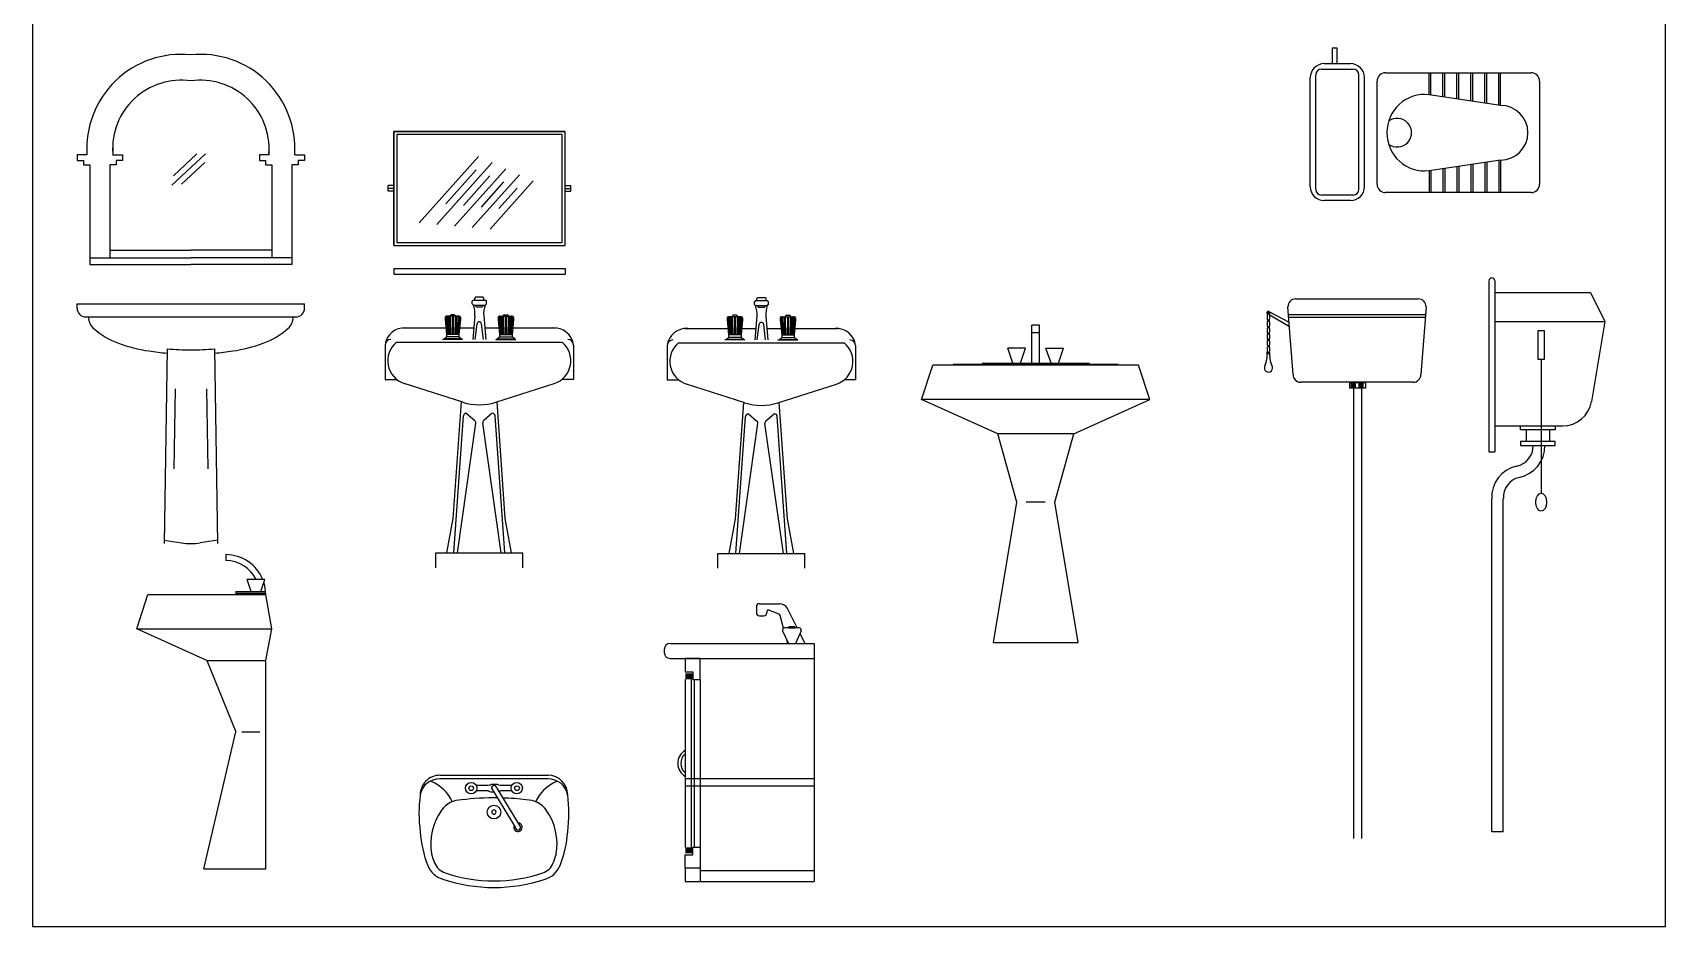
# Model space of a CAD drawing. Header units: millimetres. Extents: x 577 to 2337, y 236 to 943.
# Drawn here: x 778.76 to 784.21, y 703.89 to 706.87 of the extents above; entities that cross this region are included whole.
import ezdxf

# ---------------------------------------------------------------- set-up
doc = ezdxf.new("R2010")
doc.units = ezdxf.units.MM
doc.header["$LTSCALE"] = 0.01
doc.layers.add('06-Furn', color=4, linetype='Continuous')

# ---------------------------------------------------------------- blocks, each defined once
blk = doc.blocks.new('f8')
at = {"layer": '06-Furn', "color": 8}
for p, q in [((806.7139, 700.0271), (806.7139, 700.1541)), ((806.7393, 700.1541), (806.7139, 700.1541)), ((806.7393, 700.0271), (806.7393, 700.1541)), ((806.7393, 700.1287), (806.7139, 700.1287)), ((806.6504, 700.0271), (806.6337, 700.0771)), ((806.6924, 700.0771), (806.6337, 700.0771)), ((806.6758, 700.0271), (806.6924, 700.0771)), ((806.7774, 700.0271), (806.7607, 700.0771)), ((806.7607, 700.0771), (806.8194, 700.0771)), ((806.8028, 700.0271), (806.8194, 700.0771))]:
    blk.add_line(p, q, dxfattribs=at)
at = {"layer": '06-Furn', "color": 142}
for p, q in [((806.3456, 699.9065), (806.3837, 700.0208)), ((807.0695, 700.0208), (806.3837, 700.0208)), ((806.4514, 700.0239), (807.0017, 700.0239)), ((806.5475, 700.0271), (806.9056, 700.0271)), ((807.1076, 699.9065), (807.0695, 700.0208)), ((806.5996, 699.7922), (806.3456, 699.9065)), ((807.1076, 699.9065), (806.3456, 699.9065)), ((806.8536, 699.7922), (807.1076, 699.9065)), ((806.8536, 699.7922), (806.5996, 699.7922)), ((806.6631, 699.5636), (806.5996, 699.7922)), ((806.7901, 699.5636), (806.8536, 699.7922)), ((806.5851, 699.0957), (806.6631, 699.5636)), ((806.7583, 699.5636), (806.6948, 699.5636)), ((806.868, 699.0957), (806.7901, 699.5636)), ((806.5851, 699.0957), (806.868, 699.0957))]:
    blk.add_line(p, q, dxfattribs=at)
blk = doc.blocks.new('hu5')
at = {"layer": '06-Furn', "color": 142}
for p, q in [((544.8588, 651.1888), (544.8588, 651.5496)), ((544.8711, 651.5496), (544.8711, 651.1888)), ((544.819, 651.3881), (544.819, 651.4286)), ((544.8369, 651.3881), (544.8369, 651.4286)), ((544.8279, 651.3778), (544.6976, 651.2982)), ((544.8279, 651.3599), (544.6976, 651.2803)), ((544.819, 651.3098), (544.819, 651.3475)), ((544.8369, 651.3098), (544.8369, 651.3476))]:
    blk.add_line(p, q, dxfattribs=at)
for centre, radius in [((544.8279, 651.4452), 0.0189), ((544.8277, 651.4452), 0.00765), ((544.7481, 651.3692), 0.0227), ((544.8279, 651.2932), 0.0189), ((544.8277, 651.292), 0.00765)]:
    blk.add_circle(centre, radius, dxfattribs=at)
for centre, radius, start, end in [((544.744, 651.1448), 0.4744, 82.5516, 97.4484), ((544.5994, 651.5181), 0.0778, 112.5291, 163.7298), ((544.5997, 651.5137), 0.0574, 111.4821, 161.3199), ((544.7069, 651.2411), 0.3749, 93.7359, 111.4821), ((544.7069, 651.2411), 0.3503, 106.2839, 111.4821), ((544.6409, 651.3832), 0.1968, 54.7967, 99.4148), ((544.725, 651.6308), 0.1358, 294.6386, 337.1002), ((544.7937, 651.5512), 0.0651, 358.6265, 79.5612), ((544.8055, 651.5496), 0.0656, 360, 90), ((545.0297, 651.3692), 0.533, 161.3199, 198.6801), ((545.0269, 651.3692), 0.5084, 161.3199, 198.6801), ((544.7071, 651.477), 0.082, 360, 54.7967), ((543.9195, 651.3692), 0.8762, 359.2731, 7.0664), ((544.7481, 651.3692), 0.00717, 90, 270), ((544.7481, 651.3692), 0.00717, 270, 90), ((544.87, 651.3678), 0.0549, 158.2929, 177.7672), ((544.87, 651.3678), 0.0549, 195.3976, 201.7071), ((544.8279, 651.3688), 0.00895, 270, 90), ((544.7858, 651.3678), 0.0549, 338.3216, 21.6784), ((544.6976, 651.2892), 0.0143, 63.6635, 359.1768), ((544.6976, 651.2892), 0.00895, 90, 270), ((543.9195, 651.3692), 0.8762, 352.9336, 358.0861), ((544.7071, 651.2614), 0.082, 305.2033, 360), ((544.5994, 651.2203), 0.0778, 196.2702, 247.4709), ((544.5997, 651.2248), 0.0574, 198.6801, 248.5179), ((544.6409, 651.3553), 0.1968, 260.5852, 305.2033), ((544.725, 651.1077), 0.1358, 22.8998, 65.3614), ((544.7937, 651.1873), 0.0651, 280.4388, 1.3734), ((544.8055, 651.1888), 0.0656, 270, 0), ((544.7069, 651.4973), 0.3749, 248.5179, 266.2641), ((544.7069, 651.4973), 0.3503, 248.5179, 253.7161), ((544.744, 651.5936), 0.4744, 262.5516, 277.4484)]:
    blk.add_arc(centre, radius, start, end, dxfattribs=at)
blk = doc.blocks.new('yu5')
at = {"layer": '06-Furn', "color": 142}
for p, q in [((540.662, 652.0688), (540.6455, 652.0688)), ((540.6455, 652.0688), (540.6455, 652.0177)), ((540.662, 652.0177), (540.662, 652.0688)), ((540.6097, 651.9991), (540.7161, 651.9991)), ((540.619, 652.0177), (540.7068, 652.0177)), ((540.5725, 651.6073), (540.5725, 651.9712)), ((540.5911, 651.598), (540.5911, 651.9805)), ((540.7347, 651.598), (540.7347, 651.9805)), ((540.7533, 651.6073), (540.7533, 651.9712)), ((540.7955, 651.6152), (540.7955, 651.9594)), ((540.8235, 651.9873), (541.3098, 651.9873)), ((540.9688, 651.914), (540.9688, 651.9873)), ((540.975, 651.913), (540.975, 651.9873)), ((541.0153, 651.9071), (541.0153, 651.9873)), ((541.0215, 651.9061), (541.0215, 651.9873)), ((541.0618, 651.9002), (541.0618, 651.9873)), ((541.0681, 651.8993), (541.0681, 651.9873)), ((541.1083, 651.8933), (541.1083, 651.9873)), ((541.1146, 651.8924), (541.1146, 651.9873)), ((541.1548, 651.8864), (541.1548, 651.9873)), ((541.1611, 651.8855), (541.1611, 651.9873)), ((541.2013, 651.8796), (541.2013, 651.9873)), ((541.2076, 651.8786), (541.2076, 651.9873)), ((541.3377, 651.9594), (541.3377, 651.6152)), ((541.2076, 651.8786), (540.9688, 651.914)), ((541.2076, 651.696), (540.9688, 651.6606)), ((541.0618, 651.6744), (541.0618, 651.5873)), ((541.0681, 651.6753), (541.0681, 651.5873)), ((541.1083, 651.6813), (541.1083, 651.5873)), ((541.1146, 651.6822), (541.1146, 651.5873)), ((541.1548, 651.6882), (541.1548, 651.5873)), ((541.1611, 651.6891), (541.1611, 651.5873)), ((541.2013, 651.695), (541.2013, 651.5873)), ((541.2076, 651.696), (541.2076, 651.5873)), ((540.9688, 651.6606), (540.9688, 651.5873)), ((540.975, 651.6616), (540.975, 651.5873)), ((541.0153, 651.6675), (541.0153, 651.5873)), ((541.0215, 651.6684), (541.0215, 651.5873)), ((540.7161, 651.5794), (540.6097, 651.5794)), ((541.3098, 651.5873), (540.8235, 651.5873)), ((540.7068, 651.5608), (540.619, 651.5608))]:
    blk.add_line(p, q, dxfattribs=at)
for centre, radius, start, end in [((540.619, 651.9712), 0.0465, 90, 180), ((540.6097, 651.9805), 0.0186, 90, 180), ((540.7068, 651.9712), 0.0465, 0, 90), ((540.7161, 651.9805), 0.0186, 0, 90), ((540.8235, 651.9594), 0.0279, 90, 180), ((541.3098, 651.9594), 0.0279, 0, 90), ((540.9542, 651.7889), 0.1259, 83.3707, 180.7211), ((540.8627, 651.7873), 0.0478, 232.5368, 127.4632), ((541.2076, 651.7873), 0.0913, 270, 90), ((540.9542, 651.7857), 0.1259, 179.2789, 276.6293), ((540.619, 651.6073), 0.0465, 180, 270), ((540.6097, 651.598), 0.0186, 180, 270), ((540.7068, 651.6073), 0.0465, 270, 0), ((540.7161, 651.598), 0.0186, 270, 0), ((540.8235, 651.6152), 0.0279, 180, 270), ((541.3098, 651.6152), 0.0279, 270, 0)]:
    blk.add_arc(centre, radius, start, end, dxfattribs=at)
blk = doc.blocks.new('r5ty')
at = {"layer": '06-Furn', "color": 8}
for p, q in [((540.7334, 655.3946), (541.1426, 655.3946)), ((540.6378, 655.3501), (540.6382, 655.351)), ((540.7126, 655.3016), (540.6395, 655.3446)), ((540.6442, 655.3531), (540.7114, 655.3177)), ((540.7248, 655.1427), (540.7075, 655.3686)), ((540.7094, 655.3426), (541.1666, 655.3426)), ((540.7101, 655.334), (541.166, 655.334)), ((541.1686, 655.3686), (541.1513, 655.1427)), ((540.6384, 655.2171), (540.6466, 655.2171)), ((541.1253, 655.1168), (540.7507, 655.1168)), ((540.9141, 655.1163), (540.9661, 655.1163)), ((540.9141, 655.0968), (540.9141, 655.1163)), ((540.9198, 655.0968), (540.9198, 655.1163)), ((540.9241, 655.0968), (540.9241, 655.1163)), ((540.9276, 655.1168), (540.9536, 655.1168)), ((540.9276, 655.1163), (540.9276, 655.1168)), ((540.9284, 655.0968), (540.9284, 655.1163)), ((540.9327, 655.0968), (540.9327, 655.1163)), ((540.9457, 655.0968), (540.9457, 655.1163)), ((540.9501, 655.0968), (540.9501, 655.1163)), ((540.9536, 655.1168), (540.9536, 655.1163)), ((540.9544, 655.0968), (540.9544, 655.1163)), ((540.9587, 655.0968), (540.9587, 655.1163)), ((540.9661, 655.1163), (540.9661, 655.0968)), ((540.9661, 655.0968), (540.9141, 655.0968)), ((540.9276, 653.5946), (540.9276, 655.0968)), ((540.9536, 655.0968), (540.9536, 653.5946))]:
    blk.add_line(p, q, dxfattribs=at)
for centre, radius in [((540.6444, 655.347), 0.00303), ((540.6427, 655.2141), 0.00212)]:
    blk.add_circle(centre, radius, dxfattribs=at)
for centre, radius, start, end in [((540.7334, 655.3686), 0.026, 90, 180), ((541.1426, 655.3686), 0.026, 0, 90), ((540.6417, 655.3483), 0.00433, 155.7723, 239.486), ((540.6695, 655.3339), 0.0314, 170.9227, 180), ((540.6695, 655.3339), 0.0314, 180, 189.0773), ((540.6422, 655.3493), 0.00433, 62.2083, 155.7723), ((540.6562, 655.336), 0.0179, 158.9077, 170.9227), ((540.6562, 655.3317), 0.0179, 189.0773, 201.0923), ((540.6562, 655.3138), 0.0179, 158.9077, 170.9227), ((540.6479, 655.3392), 0.00902, 146.6805, 158.9077), ((540.6479, 655.3285), 0.00902, 201.0923, 222.9596), ((540.6479, 655.317), 0.00902, 137.0404, 158.9077), ((540.6428, 655.3218), 0.00204, 90, 137.0404), ((540.6428, 655.3238), 0.00204, 222.9596, 270), ((540.6428, 655.3439), 0.00204, 90, 121.7172), ((540.6428, 655.3439), 0.00204, 42.9596, 90), ((540.6428, 655.3218), 0.00204, 42.9596, 90), ((540.6428, 655.3238), 0.00204, 270, 317.0404), ((540.6377, 655.3392), 0.00902, 21.0923, 42.9596), ((540.6377, 655.3285), 0.00902, 317.0404, 338.9077), ((540.6377, 655.317), 0.00902, 21.0923, 42.9596), ((540.6294, 655.336), 0.0179, 9.0773, 21.0923), ((540.6294, 655.3317), 0.0179, 338.9077, 350.9227), ((540.6294, 655.3138), 0.0179, 9.0773, 21.0923), ((540.6161, 655.3339), 0.0314, 0, 9.0773), ((540.6161, 655.3339), 0.0314, 350.9227, 360), ((540.6695, 655.3117), 0.0314, 170.9227, 180), ((540.6695, 655.3117), 0.0314, 180, 189.0773), ((540.6695, 655.2896), 0.0314, 170.9227, 180), ((540.6695, 655.2896), 0.0314, 180, 189.0773), ((540.6695, 655.2688), 0.0314, 170.9227, 180), ((540.6695, 655.2688), 0.0314, 180, 189.0773), ((540.6562, 655.3096), 0.0179, 189.0773, 201.0923), ((540.6562, 655.2917), 0.0179, 158.9077, 170.9227), ((540.6562, 655.2875), 0.0179, 189.0773, 201.0923), ((540.6562, 655.2709), 0.0179, 158.9077, 170.9227), ((540.6479, 655.3064), 0.00902, 201.0923, 222.9596), ((540.6479, 655.2949), 0.00902, 137.0404, 158.9077), ((540.6479, 655.2843), 0.00902, 201.0923, 222.9596), ((540.6479, 655.2742), 0.00902, 137.0404, 158.9077), ((540.6428, 655.2997), 0.00204, 90, 137.0404), ((540.6428, 655.3016), 0.00204, 222.9596, 270), ((540.6428, 655.2789), 0.00204, 90, 137.0404), ((540.6428, 655.2795), 0.00204, 222.9596, 270), ((540.6428, 655.2997), 0.00204, 42.9596, 90), ((540.6428, 655.3016), 0.00204, 270, 317.0404), ((540.6428, 655.2789), 0.00204, 42.9596, 90), ((540.6428, 655.2795), 0.00204, 270, 317.0404), ((540.6377, 655.3064), 0.00902, 317.0404, 338.9077), ((540.6377, 655.2949), 0.00902, 21.0923, 42.9596), ((540.6377, 655.2843), 0.00902, 317.0404, 338.9077), ((540.6377, 655.2742), 0.00902, 21.0923, 42.9596), ((540.6294, 655.3096), 0.0179, 338.9077, 350.9227), ((540.6294, 655.2917), 0.0179, 9.0773, 21.0923), ((540.6294, 655.2875), 0.0179, 338.9077, 350.9227), ((540.6294, 655.2709), 0.0179, 9.0773, 21.0923), ((540.6161, 655.3117), 0.0314, 0, 9.0773), ((540.6161, 655.3117), 0.0314, 350.9227, 360), ((540.6161, 655.2896), 0.0314, 0, 9.0773), ((540.6161, 655.2896), 0.0314, 350.9227, 360), ((540.6161, 655.2688), 0.0314, 0, 9.0773), ((540.6161, 655.2688), 0.0314, 350.9227, 360), ((540.5388, 655.2102), 0.0998, 337.1765, 3.9859), ((540.6695, 655.2485), 0.0314, 170.9227, 180), ((540.6695, 655.2485), 0.0314, 180, 189.0773), ((540.6695, 655.2268), 0.0314, 170.9227, 180), ((540.6695, 655.2268), 0.0314, 180, 189.0773), ((540.6562, 655.2667), 0.0179, 189.0773, 201.0923), ((540.6562, 655.2506), 0.0179, 158.9077, 170.9227), ((540.6562, 655.2464), 0.0179, 189.0773, 201.0923), ((540.6562, 655.229), 0.0179, 158.9077, 170.9227), ((540.6562, 655.2247), 0.0179, 189.0773, 201.0923), ((540.6479, 655.2635), 0.00902, 201.0923, 222.9596), ((540.6479, 655.2538), 0.00902, 137.0404, 158.9077), ((540.6479, 655.2432), 0.00902, 201.0923, 222.9596), ((540.6479, 655.2322), 0.00902, 137.0404, 158.9077), ((540.6479, 655.2215), 0.00902, 201.0923, 208.9923), ((540.6479, 655.2215), 0.00902, 221.4438, 222.9596), ((540.6428, 655.2586), 0.00204, 90, 137.0404), ((540.6428, 655.2587), 0.00204, 222.9596, 270), ((540.6428, 655.2369), 0.00204, 90, 137.0404), ((540.6428, 655.2384), 0.00204, 222.9596, 270), ((540.6428, 655.2168), 0.00204, 222.9596, 270), ((540.6418, 655.2141), 0.00212, 281.7757, 78.2243), ((540.6428, 655.2586), 0.00204, 42.9596, 90), ((540.6428, 655.2587), 0.00204, 270, 317.0404), ((540.6428, 655.2369), 0.00204, 42.9596, 90), ((540.6428, 655.2384), 0.00204, 270, 317.0404), ((540.6428, 655.2168), 0.00204, 270, 317.0404), ((540.6377, 655.2635), 0.00902, 317.0404, 338.9077), ((540.6377, 655.2538), 0.00902, 21.0923, 42.9596), ((540.6377, 655.2432), 0.00902, 317.0404, 338.9077), ((540.6377, 655.2322), 0.00902, 21.0923, 42.9596), ((540.6377, 655.2215), 0.00902, 317.0404, 338.9077), ((540.6294, 655.2667), 0.0179, 338.9077, 350.9227), ((540.6294, 655.2506), 0.0179, 9.0773, 21.0923), ((540.6294, 655.2464), 0.0179, 338.9077, 350.9227), ((540.6294, 655.229), 0.0179, 9.0773, 21.0923), ((540.6294, 655.2247), 0.0179, 338.9077, 350.9227), ((540.7462, 655.2102), 0.0998, 176.0141, 201.8653), ((540.6161, 655.2485), 0.0314, 0, 9.0773), ((540.6161, 655.2485), 0.0314, 350.9227, 360), ((540.6161, 655.2268), 0.0314, 0, 9.0773), ((540.6161, 655.2268), 0.0314, 350.9227, 360), ((540.6427, 655.1644), 0.0139, 149.2213, 38.547), ((540.7507, 655.1427), 0.026, 180, 270), ((541.1253, 655.1427), 0.026, 270, 360)]:
    blk.add_arc(centre, radius, start, end, dxfattribs=at)
blk = doc.blocks.new('si')
at = {"layer": '06-Furn', "color": 8}
for p, q in [((811.2292, 723.4993), (811.2292, 723.2043)), ((811.2392, 723.4993), (811.2392, 723.2043)), ((811.2392, 723.4793), (811.4042, 723.4793)), ((811.4042, 723.4793), (811.4292, 723.4293)), ((811.2392, 723.4293), (811.4292, 723.4293)), ((811.4292, 723.4293), (811.4058, 723.291)), ((811.3193, 723.3635), (811.3193, 723.1333)), ((811.2392, 723.2493), (811.3565, 723.2493)), ((811.2935, 723.2423), (811.2935, 723.2223)), ((811.3335, 723.2423), (811.3335, 723.2223)), ((811.2292, 723.2043), (811.2392, 723.2043)), ((811.2341, 722.5498), (811.2341, 723.1234)), ((811.2541, 722.5498), (811.2541, 723.124)), ((811.2541, 722.5498), (811.2341, 722.5498))]:
    blk.add_line(p, q, dxfattribs=at)
blk.add_lwpolyline([(811.3143, 723.4135), (811.3243, 723.4135), (811.3243, 723.3635), (811.3143, 723.3635)], close=True, dxfattribs=at)
for points in [[(811.2835, 723.2493), (811.3435, 723.2493), (811.3435, 723.2423), (811.2835, 723.2423), (811.2835, 723.2493)], [(811.2835, 723.2153), (811.3435, 723.2153), (811.3435, 723.2223), (811.2835, 723.2223), (811.2835, 723.2153)]]:
    blk.add_lwpolyline(points, dxfattribs=at)
for centre, radius, start, end in [((811.2342, 723.4993), 0.005, 0, 180), ((811.3565, 723.2993), 0.05, 270, 350.394), ((811.2702, 723.2146), 0.0353, 280.9274, 1.1605), ((811.2702, 723.2146), 0.0553, 281.3954, 1.1605), ((811.2894, 723.1261), 0.0553, 103.0468, 182.7304), ((811.2894, 723.1261), 0.0353, 103.5148, 183.4177)]:
    blk.add_arc(centre, radius, start, end, dxfattribs=at)
blk.add_ellipse((811.3193, 723.1178), major_axis=(0, 0.0156), ratio=0.597222, dxfattribs=at)
blk = doc.blocks.new('roo')
at = {"layer": '06-Furn', "color": 142}
for p, q in [((657.8685, 596.7636), (658.4399, 596.7636)), ((658.4399, 596.7636), (657.8685, 596.7636)), ((657.8685, 596.3826), (657.8685, 596.7636)), ((657.8685, 596.7636), (657.8685, 596.3826)), ((658.4299, 596.7536), (657.8785, 596.7536)), ((657.8785, 596.7536), (657.8785, 596.3926)), ((658.4299, 596.3926), (658.4299, 596.7536)), ((658.4399, 596.3826), (658.4399, 596.7636)), ((658.4399, 596.3826), (658.4399, 596.7636)), ((657.8495, 596.5636), (657.8495, 596.5826)), ((657.8685, 596.5826), (657.8495, 596.5826)), ((657.8685, 596.5731), (657.8495, 596.5731)), ((657.8685, 596.5636), (657.8495, 596.5636)), ((658.4399, 596.5826), (658.459, 596.5826)), ((658.4399, 596.5731), (658.459, 596.5731)), ((658.4399, 596.5636), (658.459, 596.5636)), ((658.459, 596.5636), (658.459, 596.5826)), ((657.8785, 596.3926), (658.4299, 596.3926)), ((657.8685, 596.3826), (658.4399, 596.3826)), ((657.8685, 596.3826), (658.4399, 596.3826)), ((657.8685, 596.3064), (657.8685, 596.2874)), ((657.8685, 596.3064), (658.4399, 596.3064)), ((657.8685, 596.2874), (658.4399, 596.2874)), ((658.4399, 596.3064), (658.4399, 596.2874)), ((657.8982, 596.1076), (658.042, 596.1076)), ((658.0874, 596.1076), (658.135, 596.1076)), ((658.1715, 596.1076), (658.219, 596.1076)), ((658.2645, 596.1076), (658.4083, 596.1076)), ((657.8389, 596.0504), (657.8389, 595.9361)), ((657.877, 596.0599), (658.4294, 596.0599)), ((658.4675, 596.0504), (658.4675, 595.9361)), ((657.8389, 595.9361), (657.8773, 595.9361)), ((658.098, 595.8598), (657.903, 595.9223)), ((658.2084, 595.8598), (658.4035, 595.9223)), ((658.4675, 595.9361), (658.4291, 595.9361)), ((658.0665, 595.4722), (658.0941, 595.8611)), ((658.2399, 595.4722), (658.2124, 595.8611)), ((658.0679, 595.357), (658.1003, 595.814)), ((658.08, 595.357), (658.1415, 595.7903)), ((658.1098, 595.8229), (658.1382, 595.799)), ((658.2265, 595.357), (658.1649, 595.7903)), ((658.1966, 595.8229), (658.1682, 595.799)), ((658.2385, 595.357), (658.2061, 595.814)), ((658.0452, 595.357), (658.0665, 595.4722)), ((658.2612, 595.357), (658.2399, 595.4722)), ((658.0081, 595.357), (658.2983, 595.357)), ((658.0081, 595.3076), (658.0081, 595.357)), ((658.2983, 595.3076), (658.2983, 595.357))]:
    blk.add_line(p, q, dxfattribs=at)
at = {"layer": '06-Furn', "color": 9}
for p, q in [((658.1506, 596.6796), (657.9523, 596.458)), ((658.1963, 596.6593), (658.0116, 596.4528)), ((658.143, 596.6353), (658.0411, 596.5215)), ((658.242, 596.639), (658.0708, 596.4476)), ((658.1887, 596.615), (658.1003, 596.5162)), ((658.2877, 596.6186), (658.13, 596.4424)), ((658.2344, 596.5947), (658.1595, 596.511)), ((658.3335, 596.5983), (658.1893, 596.4371)), ((658.2801, 596.5744), (658.2188, 596.5058))]:
    blk.add_line(p, q, dxfattribs=at)
at = {"layer": '06-Furn', "color": 8}
for p, q in [((658.1335, 596.2009), (658.1297, 596.1971)), ((658.1297, 596.1879), (658.1297, 596.1971)), ((658.1297, 596.1879), (658.1335, 596.1841)), ((658.1335, 596.2009), (658.1729, 596.2009)), ((658.1335, 596.1841), (658.1729, 596.1841)), ((658.1417, 596.2112), (658.1379, 596.2073)), ((658.1379, 596.2009), (658.1379, 596.2073)), ((658.1415, 596.1841), (658.1415, 596.1805)), ((658.1417, 596.2112), (658.1648, 596.2112)), ((658.1434, 596.1786), (658.163, 596.1786)), ((658.1686, 596.2073), (658.1648, 596.2112)), ((658.1649, 596.1841), (658.1649, 596.1805)), ((658.1686, 596.2009), (658.1686, 596.2073)), ((658.1768, 596.1971), (658.1729, 596.2009)), ((658.1768, 596.1879), (658.1729, 596.1841)), ((658.1768, 596.1879), (658.1768, 596.1971)), ((658.0393, 596.1432), (658.0393, 596.1362)), ((658.0393, 596.1362), (658.044, 596.0863)), ((658.0404, 596.1432), (658.0404, 596.1362)), ((658.0404, 596.1362), (658.0446, 596.0863)), ((658.0417, 596.1432), (658.0417, 596.1362)), ((658.0417, 596.1362), (658.0459, 596.0863)), ((658.043, 596.1432), (658.043, 596.1362)), ((658.0469, 596.0863), (658.043, 596.1362)), ((658.0863, 596.147), (658.0431, 596.147)), ((658.0453, 596.1432), (658.0453, 596.1362)), ((658.0488, 596.0863), (658.0453, 596.1362)), ((658.0481, 596.1432), (658.0481, 596.1362)), ((658.0481, 596.1362), (658.051, 596.0863)), ((658.0529, 596.147), (658.0529, 596.1362)), ((658.0529, 596.1362), (658.0549, 596.0863)), ((658.0557, 596.147), (658.0557, 596.1362)), ((658.0557, 596.1362), (658.0571, 596.0863)), ((658.0561, 596.148), (658.0561, 596.147)), ((658.0695, 596.1518), (658.0599, 596.1518)), ((658.0627, 596.147), (658.0627, 596.1362)), ((658.0627, 596.147), (658.0627, 596.1362)), ((658.0627, 596.1362), (658.0627, 596.0863)), ((658.0667, 596.147), (658.0667, 596.1362)), ((658.0667, 596.1362), (658.0667, 596.0863)), ((658.0737, 596.1362), (658.0723, 596.0863)), ((658.0733, 596.148), (658.0733, 596.147)), ((658.0737, 596.147), (658.0737, 596.1362)), ((658.0765, 596.1362), (658.0746, 596.0863)), ((658.0765, 596.147), (658.0765, 596.1362)), ((658.0813, 596.1362), (658.0784, 596.0863)), ((658.0806, 596.0863), (658.0841, 596.1362)), ((658.0813, 596.1432), (658.0813, 596.1362)), ((658.0825, 596.0863), (658.0864, 596.1362)), ((658.0841, 596.1432), (658.0841, 596.1362)), ((658.0886, 596.1362), (658.0844, 596.0863)), ((658.0901, 596.1362), (658.0854, 596.0863)), ((658.0864, 596.1432), (658.0864, 596.1362)), ((658.0886, 596.1432), (658.0886, 596.1362)), ((658.0901, 596.1432), (658.0901, 596.1362)), ((658.1385, 596.1483), (658.1316, 596.0695)), ((658.139, 596.0695), (658.1456, 596.1212)), ((658.1674, 596.0695), (658.1608, 596.1212)), ((658.1679, 596.1483), (658.1748, 596.0695)), ((658.2163, 596.1432), (658.2163, 596.1362)), ((658.2163, 596.1362), (658.221, 596.0863)), ((658.2179, 596.1432), (658.2179, 596.1362)), ((658.2179, 596.1362), (658.2221, 596.0863)), ((658.22, 596.1432), (658.22, 596.1362)), ((658.224, 596.0863), (658.22, 596.1362)), ((658.2201, 596.147), (658.2633, 596.147)), ((658.2224, 596.1432), (658.2224, 596.1362)), ((658.2258, 596.0863), (658.2224, 596.1362)), ((658.2252, 596.1432), (658.2252, 596.1362)), ((658.2252, 596.1362), (658.2281, 596.0863)), ((658.2299, 596.147), (658.2299, 596.1362)), ((658.2299, 596.1362), (658.2319, 596.0863)), ((658.2327, 596.147), (658.2327, 596.1362)), ((658.2327, 596.1362), (658.2341, 596.0863)), ((658.2332, 596.148), (658.2332, 596.147)), ((658.237, 596.1518), (658.2465, 596.1518)), ((658.2398, 596.1362), (658.2397, 596.0863)), ((658.2398, 596.147), (658.2398, 596.1362)), ((658.2437, 596.147), (658.2437, 596.1362)), ((658.2437, 596.147), (658.2437, 596.1362)), ((658.2437, 596.1362), (658.2437, 596.0863)), ((658.2507, 596.1362), (658.2493, 596.0863)), ((658.2503, 596.148), (658.2503, 596.147)), ((658.2507, 596.147), (658.2507, 596.1362)), ((658.2535, 596.1362), (658.2516, 596.0863)), ((658.2535, 596.147), (658.2535, 596.1362)), ((658.2583, 596.1362), (658.2554, 596.0863)), ((658.2576, 596.0863), (658.2611, 596.1362)), ((658.2583, 596.1432), (658.2583, 596.1362)), ((658.2595, 596.0863), (658.2634, 596.1362)), ((658.2647, 596.1362), (658.2605, 596.0863)), ((658.2611, 596.1432), (658.2611, 596.1362)), ((658.266, 596.1362), (658.2618, 596.0863)), ((658.2671, 596.1362), (658.2625, 596.0863)), ((658.2634, 596.1432), (658.2634, 596.1362)), ((658.2647, 596.1432), (658.2647, 596.1362)), ((658.266, 596.1432), (658.266, 596.1362)), ((658.2671, 596.1432), (658.2671, 596.1362)), ((658.0314, 596.0695), (658.0361, 596.0714)), ((658.098, 596.0695), (658.0314, 596.0695)), ((658.0361, 596.0714), (658.044, 596.078)), ((658.0933, 596.0714), (658.0361, 596.0714)), ((658.0854, 596.0863), (658.044, 596.0863)), ((658.044, 596.0863), (658.044, 596.078)), ((658.0854, 596.078), (658.044, 596.078)), ((658.0854, 596.0863), (658.0854, 596.078)), ((658.0933, 596.0714), (658.0854, 596.078)), ((658.098, 596.0695), (658.0933, 596.0714)), ((658.2084, 596.0695), (658.2132, 596.0714)), ((658.2084, 596.0695), (658.2751, 596.0695)), ((658.2132, 596.0714), (658.221, 596.078)), ((658.2132, 596.0714), (658.2703, 596.0714)), ((658.221, 596.0863), (658.2625, 596.0863)), ((658.221, 596.0863), (658.221, 596.078)), ((658.221, 596.078), (658.2625, 596.078)), ((658.2625, 596.0863), (658.2625, 596.078)), ((658.2703, 596.0714), (658.2625, 596.078)), ((658.2751, 596.0695), (658.2703, 596.0714))]:
    blk.add_line(p, q, dxfattribs=at)
for centre, radius, start, end in [((658.0504, 596.1542), 0.0884, 356.2054, 19.8267), ((658.1434, 596.1805), 0.0019, 180, 270), ((658.163, 596.1805), 0.0019, 270, 0), ((658.2561, 596.1542), 0.0884, 160.1733, 183.7946), ((658.0431, 596.1432), 0.00381, 90, 180), ((658.0449, 596.1432), 0.00452, 124.1013, 180), ((658.0455, 596.1432), 0.00381, 90, 180), ((658.0468, 596.1432), 0.00381, 90, 180), ((658.0492, 596.1432), 0.00381, 90, 180), ((658.0519, 596.1432), 0.00381, 90, 180), ((658.0599, 596.148), 0.00381, 90, 180), ((658.0695, 596.148), 0.00381, 0, 90), ((658.0775, 596.1432), 0.00381, 0, 90), ((658.0803, 596.1432), 0.00381, 0, 90), ((658.0826, 596.1432), 0.00381, 0, 90), ((658.0848, 596.1432), 0.00381, 0, 90), ((658.0863, 596.1432), 0.00381, 0, 90), ((658.1532, 596.1205), 0.00762, 5.2807, 174.7193), ((658.2201, 596.1432), 0.00381, 90, 180), ((658.2217, 596.1432), 0.00381, 90, 180), ((658.2238, 596.1432), 0.00381, 90, 180), ((658.2262, 596.1432), 0.00381, 90, 180), ((658.229, 596.1432), 0.00381, 90, 180), ((658.237, 596.148), 0.00381, 90, 180), ((658.2465, 596.148), 0.00381, 0, 90), ((658.2545, 596.1432), 0.00381, 0, 90), ((658.2573, 596.1432), 0.00381, 0, 90), ((658.2596, 596.1432), 0.00381, 0, 90), ((658.2609, 596.1432), 0.00381, 0, 90), ((658.2633, 596.1432), 0.00381, 0, 90), ((658.2615, 596.1432), 0.00452, 0, 55.8987)]:
    blk.add_arc(centre, radius, start, end, dxfattribs=at)
at = {"layer": '06-Furn', "color": 142}
for centre, radius, start, end in [((657.9029, 596.0434), 0.0644, 85.7668, 173.7037), ((657.858, 596.0504), 0.019, 90, 180), ((658.4035, 596.0434), 0.0644, 6.2963, 94.2332), ((658.4485, 596.0504), 0.019, 0, 90), ((657.9273, 595.9982), 0.0796, 129.1182, 252.2361), ((658.3792, 595.9982), 0.0796, 287.7639, 50.8818), ((658.1532, 596.0322), 0.181, 252.2361, 287.7639), ((658.1098, 595.8134), 0.00952, 90, 175.9492), ((658.1321, 595.7917), 0.00952, 351.916, 49.9065), ((658.1744, 595.7917), 0.00952, 130.0935, 188.084), ((658.1966, 595.8134), 0.00952, 4.0508, 90)]:
    blk.add_arc(centre, radius, start, end, dxfattribs=at)
blk = doc.blocks.new('ty')
at = {"layer": '06-Furn', "color": 142, "linetype": 'Continuous'}
for p, q in [((684.0403, 545.7613), (684.0403, 545.7256)), ((684.5612, 545.7613), (684.5612, 545.7256)), ((683.9541, 545.7256), (683.9217, 545.7256)), ((683.9217, 545.7256), (683.9217, 545.7068)), ((683.9217, 545.7068), (683.9427, 545.7068)), ((683.9427, 545.7068), (683.9427, 545.6928)), ((683.9427, 545.6928), (683.9638, 545.6928)), ((683.9638, 545.6928), (683.9638, 545.3605)), ((684.0513, 545.6928), (684.0302, 545.6928)), ((684.0302, 545.6928), (684.0302, 545.3823)), ((684.0399, 545.7256), (684.0723, 545.7256)), ((684.0723, 545.7068), (684.0513, 545.7068)), ((684.0513, 545.7068), (684.0513, 545.6928)), ((684.0723, 545.7256), (684.0723, 545.7068)), ((684.5617, 545.7256), (684.5293, 545.7256)), ((684.5293, 545.7256), (684.5293, 545.7068)), ((684.5293, 545.7068), (684.5503, 545.7068)), ((684.5503, 545.7068), (684.5503, 545.6928)), ((684.5503, 545.6928), (684.5713, 545.6928)), ((684.5713, 545.6928), (684.5713, 545.3823)), ((684.6588, 545.6928), (684.6378, 545.6928)), ((684.6378, 545.6928), (684.6378, 545.3605)), ((684.6475, 545.7256), (684.6799, 545.7256)), ((684.6799, 545.7068), (684.6588, 545.7068)), ((684.6588, 545.7068), (684.6588, 545.6928)), ((684.6799, 545.7256), (684.6799, 545.7068)), ((683.9638, 545.3823), (684.3008, 545.3823)), ((683.9638, 545.3605), (684.3008, 545.3605)), ((684.6378, 545.3823), (684.3008, 545.3823)), ((684.6378, 545.3605), (684.3008, 545.3605)), ((683.9212, 545.2289), (684.6803, 545.2289)), ((683.9212, 545.2148), (683.9212, 545.2289)), ((684.6803, 545.2148), (684.6803, 545.2289)), ((683.9505, 545.1855), (684.651, 545.1855)), ((684.222, 545.0788), (684.2116, 544.4289)), ((684.3796, 545.0788), (684.3899, 544.4289)), ((684.2488, 544.945), (684.244, 544.6787)), ((684.3527, 544.945), (684.3576, 544.6787)), ((684.2119, 544.4407), (684.2699, 544.4314)), ((684.3897, 544.4407), (684.3317, 544.4314))]:
    blk.add_line(p, q, dxfattribs=at)
at = {"layer": '06-Furn', "color": 9, "linetype": 'Continuous'}
for p, q in [((684.35, 545.7296), (684.2373, 545.6247)), ((684.3211, 545.7293), (684.2427, 545.6564)), ((684.3477, 545.7007), (684.2692, 545.6278))]:
    blk.add_line(p, q, dxfattribs=at)
at = {"layer": '06-Furn', "color": 8, "linetype": 'Continuous'}
for p in [(684.0302, 545.4082), (684.5713, 545.4082)]:
    blk.add_line(p, (684.3008, 545.4082), dxfattribs=at)
at = {"layer": '06-Furn', "color": 142, "linetype": 'Continuous'}
for centre, radius, start, end in [((684.2684, 545.7463), 0.315, 84.0968, 183.7621), ((684.3332, 545.7463), 0.315, 356.2379, 95.9032), ((684.2684, 545.7463), 0.2286, 81.8519, 183.7621), ((684.3332, 545.7463), 0.2286, 356.2379, 98.1481), ((683.9505, 545.2148), 0.0293, 180, 270), ((684.651, 545.2148), 0.0293, 270, 0), ((684.0112, 545.1855), 0.052, 180, 228.6985), ((684.1478, 545.3409), 0.2589, 228.6985, 250.0028), ((684.4538, 545.3409), 0.2589, 289.9972, 311.3015), ((684.5903, 545.1855), 0.052, 311.3015, 360), ((684.2399, 545.5939), 0.5282, 250.0028, 261.4279), ((684.3617, 545.5939), 0.5282, 278.5721, 289.9972), ((684.3008, 545.9981), 0.9369, 261.4279, 265.1607), ((684.3008, 546.0124), 0.9369, 265.1746, 270), ((684.3008, 546.0124), 0.9369, 270, 274.8254), ((684.3008, 545.9981), 0.9369, 274.8393, 278.5721), ((684.3008, 544.6241), 0.1952, 260.8832, 279.1168)]:
    blk.add_arc(centre, radius, start, end, dxfattribs=at)
blk = doc.blocks.new('yrtujtytyuj')
at = {"layer": '06-Furn', "color": 8}
for p, q in [((714.1438, 606.2344), (714.14, 606.2306)), ((714.14, 606.2215), (714.14, 606.2306)), ((714.14, 606.2215), (714.1438, 606.2177)), ((714.1438, 606.2344), (714.1833, 606.2344)), ((714.1438, 606.2177), (714.1833, 606.2177)), ((714.152, 606.2447), (714.1482, 606.2409)), ((714.1482, 606.2344), (714.1482, 606.2409)), ((714.1518, 606.2177), (714.1518, 606.2141)), ((714.152, 606.2447), (714.1751, 606.2447)), ((714.1537, 606.2121), (714.1733, 606.2121)), ((714.1789, 606.2409), (714.1751, 606.2447)), ((714.1752, 606.2177), (714.1752, 606.2141)), ((714.1789, 606.2344), (714.1789, 606.2409)), ((714.1871, 606.2306), (714.1833, 606.2344)), ((714.1871, 606.2215), (714.1833, 606.2177)), ((714.1871, 606.2215), (714.1871, 606.2306)), ((714.0496, 606.1768), (714.0496, 606.1698)), ((714.0496, 606.1698), (714.0543, 606.1199)), ((714.0507, 606.1768), (714.0507, 606.1698)), ((714.0507, 606.1697), (714.0549, 606.1199)), ((714.052, 606.1768), (714.052, 606.1698)), ((714.052, 606.1698), (714.0562, 606.1199)), ((714.0533, 606.1768), (714.0533, 606.1698)), ((714.0572, 606.1199), (714.0533, 606.1698)), ((714.0966, 606.1806), (714.0534, 606.1806)), ((714.0556, 606.1768), (714.0556, 606.1698)), ((714.0591, 606.1199), (714.0556, 606.1698)), ((714.0584, 606.1768), (714.0584, 606.1698)), ((714.0584, 606.1698), (714.0613, 606.1199)), ((714.0632, 606.1806), (714.0632, 606.1698)), ((714.0632, 606.1698), (714.0652, 606.1199)), ((714.066, 606.1806), (714.066, 606.1698)), ((714.066, 606.1698), (714.0674, 606.1199)), ((714.0664, 606.1815), (714.0664, 606.1806)), ((714.0798, 606.1854), (714.0703, 606.1854)), ((714.073, 606.1806), (714.073, 606.1698)), ((714.073, 606.1806), (714.073, 606.1698)), ((714.073, 606.1698), (714.073, 606.1199)), ((714.077, 606.1806), (714.077, 606.1698)), ((714.077, 606.1698), (714.077, 606.1199)), ((714.084, 606.1698), (714.0826, 606.1199)), ((714.0836, 606.1815), (714.0836, 606.1806)), ((714.084, 606.1806), (714.084, 606.1698)), ((714.0868, 606.1698), (714.0849, 606.1199)), ((714.0868, 606.1806), (714.0868, 606.1698)), ((714.0916, 606.1698), (714.0887, 606.1199)), ((714.0909, 606.1199), (714.0944, 606.1698)), ((714.0916, 606.1768), (714.0916, 606.1698)), ((714.0928, 606.1199), (714.0967, 606.1698)), ((714.0944, 606.1768), (714.0944, 606.1698)), ((714.0989, 606.1698), (714.0947, 606.1199)), ((714.1004, 606.1698), (714.0958, 606.1199)), ((714.0967, 606.1768), (714.0967, 606.1698)), ((714.0989, 606.1768), (714.0989, 606.1698)), ((714.1004, 606.1768), (714.1004, 606.1698)), ((714.1488, 606.1819), (714.1419, 606.103)), ((714.1493, 606.103), (714.1559, 606.1547)), ((714.1777, 606.103), (714.1711, 606.1547)), ((714.1782, 606.1819), (714.1851, 606.103)), ((714.2266, 606.1768), (714.2266, 606.1698)), ((714.2266, 606.1698), (714.2313, 606.1199)), ((714.2282, 606.1768), (714.2282, 606.1698)), ((714.2282, 606.1698), (714.2324, 606.1199)), ((714.2303, 606.1768), (714.2303, 606.1698)), ((714.2343, 606.1199), (714.2303, 606.1698)), ((714.2304, 606.1806), (714.2736, 606.1806)), ((714.2327, 606.1768), (714.2327, 606.1698)), ((714.2361, 606.1199), (714.2327, 606.1698)), ((714.2355, 606.1768), (714.2355, 606.1698)), ((714.2355, 606.1698), (714.2384, 606.1199)), ((714.2402, 606.1806), (714.2402, 606.1698)), ((714.2402, 606.1698), (714.2422, 606.1199)), ((714.243, 606.1806), (714.243, 606.1698)), ((714.243, 606.1698), (714.2444, 606.1199)), ((714.2435, 606.1815), (714.2435, 606.1806)), ((714.2473, 606.1854), (714.2568, 606.1854)), ((714.2501, 606.1698), (714.25, 606.1199)), ((714.2501, 606.1806), (714.2501, 606.1698)), ((714.254, 606.1806), (714.254, 606.1698)), ((714.254, 606.1806), (714.254, 606.1698)), ((714.254, 606.1698), (714.254, 606.1199)), ((714.261, 606.1698), (714.2596, 606.1199)), ((714.2606, 606.1815), (714.2606, 606.1806)), ((714.261, 606.1806), (714.261, 606.1698)), ((714.2638, 606.1698), (714.2619, 606.1199)), ((714.2638, 606.1806), (714.2638, 606.1698)), ((714.2686, 606.1698), (714.2657, 606.1199)), ((714.2679, 606.1199), (714.2714, 606.1698)), ((714.2686, 606.1768), (714.2686, 606.1698)), ((714.2698, 606.1199), (714.2737, 606.1698)), ((714.275, 606.1698), (714.2708, 606.1199)), ((714.2714, 606.1768), (714.2714, 606.1698)), ((714.2763, 606.1697), (714.2721, 606.1199)), ((714.2774, 606.1698), (714.2728, 606.1199)), ((714.2737, 606.1768), (714.2737, 606.1698)), ((714.275, 606.1768), (714.275, 606.1698)), ((714.2763, 606.1768), (714.2763, 606.1698)), ((714.2774, 606.1768), (714.2774, 606.1698)), ((714.0417, 606.103), (714.0464, 606.1049)), ((714.1083, 606.103), (714.0417, 606.103)), ((714.0464, 606.1049), (714.0543, 606.1116)), ((714.1036, 606.1049), (714.0464, 606.1049)), ((714.0958, 606.1199), (714.0543, 606.1199)), ((714.0543, 606.1199), (714.0543, 606.1116)), ((714.0958, 606.1116), (714.0543, 606.1116)), ((714.0958, 606.1199), (714.0958, 606.1116)), ((714.1036, 606.1049), (714.0958, 606.1116)), ((714.1083, 606.103), (714.1036, 606.1049)), ((714.2187, 606.103), (714.2235, 606.1049)), ((714.2187, 606.103), (714.2854, 606.103)), ((714.2235, 606.1049), (714.2313, 606.1116)), ((714.2235, 606.1049), (714.2806, 606.1049)), ((714.2313, 606.1199), (714.2728, 606.1199)), ((714.2313, 606.1199), (714.2313, 606.1116)), ((714.2313, 606.1116), (714.2728, 606.1116)), ((714.2728, 606.1199), (714.2728, 606.1116)), ((714.2806, 606.1049), (714.2728, 606.1116)), ((714.2854, 606.103), (714.2806, 606.1049))]:
    blk.add_line(p, q, dxfattribs=at)
at = {"layer": '06-Furn', "color": 142}
for p, q in [((713.9085, 606.1411), (714.0523, 606.1411)), ((714.0977, 606.1411), (714.1453, 606.1411)), ((714.1818, 606.1411), (714.2293, 606.1411)), ((714.2748, 606.1411), (714.4186, 606.1411)), ((713.8492, 606.084), (713.8492, 605.9697)), ((713.8873, 606.0935), (714.4397, 606.0935)), ((714.4778, 606.084), (714.4778, 605.9697)), ((713.8492, 605.9697), (713.8876, 605.9697)), ((714.1083, 605.8934), (713.9133, 605.9559)), ((714.2187, 605.8934), (714.4138, 605.9559)), ((714.4778, 605.9697), (714.4394, 605.9697)), ((714.0768, 605.5057), (714.1044, 605.8947)), ((714.2502, 605.5057), (714.2227, 605.8947)), ((714.0782, 605.3905), (714.1106, 605.8476)), ((714.0903, 605.3905), (714.1518, 605.8239)), ((714.1201, 605.8565), (714.1485, 605.8325)), ((714.2368, 605.3905), (714.1752, 605.8239)), ((714.207, 605.8565), (714.1785, 605.8325)), ((714.2488, 605.3905), (714.2165, 605.8476)), ((714.0555, 605.3905), (714.0768, 605.5057)), ((714.2715, 605.3905), (714.2502, 605.5057)), ((714.0184, 605.3905), (714.3086, 605.3905)), ((714.0184, 605.3411), (714.0184, 605.3905)), ((714.3086, 605.3411), (714.3086, 605.3905))]:
    blk.add_line(p, q, dxfattribs=at)
at = {"layer": '06-Furn', "color": 8}
for centre, radius, start, end in [((714.0607, 606.1877), 0.0884, 356.2054, 19.8267), ((714.1537, 606.2141), 0.0019, 180, 270), ((714.1733, 606.2141), 0.0019, 270, 0), ((714.2664, 606.1877), 0.0884, 160.1733, 183.7946), ((714.0534, 606.1768), 0.00381, 90, 180), ((714.0552, 606.1768), 0.00452, 124.1013, 180), ((714.0558, 606.1768), 0.00381, 90, 180), ((714.0571, 606.1768), 0.00381, 90, 180), ((714.0595, 606.1768), 0.00381, 90, 180), ((714.0622, 606.1768), 0.00381, 90, 180), ((714.0703, 606.1815), 0.00381, 90, 180), ((714.0798, 606.1815), 0.00381, 0, 90), ((714.0878, 606.1768), 0.00381, 0, 90), ((714.0906, 606.1768), 0.00381, 0, 90), ((714.0929, 606.1768), 0.00381, 0, 90), ((714.0951, 606.1768), 0.00381, 0, 90), ((714.0966, 606.1768), 0.00381, 0, 90), ((714.1635, 606.154), 0.00762, 5.2807, 174.7193), ((714.2304, 606.1768), 0.00381, 90, 180), ((714.232, 606.1768), 0.00381, 90, 180), ((714.2341, 606.1768), 0.00381, 90, 180), ((714.2365, 606.1768), 0.00381, 90, 180), ((714.2393, 606.1768), 0.00381, 90, 180), ((714.2473, 606.1815), 0.00381, 90, 180), ((714.2568, 606.1815), 0.00381, 0, 90), ((714.2648, 606.1768), 0.00381, 0, 90), ((714.2676, 606.1768), 0.00381, 0, 90), ((714.2699, 606.1768), 0.00381, 0, 90), ((714.2712, 606.1768), 0.00381, 0, 90), ((714.2736, 606.1768), 0.00381, 0, 90), ((714.2718, 606.1768), 0.00452, 0, 55.8987)]:
    blk.add_arc(centre, radius, start, end, dxfattribs=at)
at = {"layer": '06-Furn', "color": 142}
for centre, radius, start, end in [((713.9132, 606.0769), 0.0644, 85.7668, 173.7037), ((714.4138, 606.0769), 0.0644, 6.2963, 94.2332), ((713.8683, 606.084), 0.019, 90, 180), ((713.9376, 606.0317), 0.0796, 129.1182, 252.2361), ((714.3895, 606.0317), 0.0796, 287.7639, 50.8818), ((714.4588, 606.084), 0.019, 0, 90), ((714.1635, 606.0657), 0.181, 252.2361, 287.7639), ((714.1201, 605.8469), 0.00952, 90, 175.9492), ((714.1424, 605.8252), 0.00952, 351.916, 49.9065), ((714.1847, 605.8252), 0.00952, 130.0935, 188.084), ((714.207, 605.8469), 0.00952, 4.0508, 90)]:
    blk.add_arc(centre, radius, start, end, dxfattribs=at)
blk = doc.blocks.new('f7')
at = {"layer": '06-Furn', "color": 8}
for p, q in [((805.8765, 700.1435), (805.8765, 700.1235)), ((805.9611, 700.0201), (805.9477, 700.0601)), ((806.0065, 700.0601), (805.9477, 700.0601)), ((805.9931, 700.0201), (806.0065, 700.0601)), ((805.9098, 700.0201), (805.9098, 700.0101)), ((805.9098, 700.0201), (806.0098, 700.0201)), ((805.9098, 700.0151), (806.0098, 700.0151))]:
    blk.add_line(p, q, dxfattribs=at)
at = {"layer": '06-Furn', "color": 142}
for p, q in [((805.5798, 699.8958), (805.6169, 700.0101)), ((805.6169, 700.0101), (806.0098, 700.0101)), ((806.0298, 699.8958), (806.0098, 700.0101)), ((805.813, 699.7909), (805.5798, 699.8958)), ((805.5798, 699.8958), (806.0298, 699.8958)), ((806.0098, 699.7909), (806.0298, 699.8958)), ((805.813, 699.7909), (805.9098, 699.5529)), ((805.813, 699.7909), (806.0098, 699.7909)), ((806.0098, 699.0957), (806.0098, 699.7909)), ((805.8036, 699.0957), (805.9098, 699.5529)), ((805.9298, 699.5529), (805.9898, 699.5529)), ((805.8036, 699.0957), (806.0098, 699.0957))]:
    blk.add_line(p, q, dxfattribs=at)
at = {"layer": '06-Furn', "color": 8}
for radius, start, end in [(0.1334, 22.0214, 90), (0.1134, 26.1748, 90), (0.1334, 0, 17.8188)]:
    blk.add_arc((805.8765, 700.0101), radius, start, end, dxfattribs=at)
blk = doc.blocks.new('f9')
at = {"layer": '06-Furn', "color": 8}
for p, q in [((807.9, 699.9698), (807.9, 699.9498)), ((807.91, 699.9798), (807.9768, 699.9798)), ((807.91, 699.9398), (807.925, 699.9398)), ((807.935, 699.9535), (807.935, 699.9498)), ((807.9423, 699.9579), (807.9748, 699.9461)), ((807.9908, 699.8983), (807.9795, 699.9408)), ((808.0362, 699.8992), (808.0035, 699.9634)), ((807.9872, 699.8895), (808.0068, 699.8472)), ((808.0424, 699.8992), (807.9944, 699.8992)), ((808.0086, 699.9032), (808.0086, 699.8992)), ((808.0283, 699.9032), (808.0086, 699.9032)), ((808.0086, 699.8992), (808.0283, 699.8992)), ((808.0283, 699.8992), (808.0283, 699.9032)), ((808.0496, 699.8895), (808.03, 699.8472)), ((808.0626, 699.8472), (808.046, 699.8798)), ((808.0045, 699.8472), (808.0014, 699.8588))]:
    blk.add_line(p, q, dxfattribs=at)
at = {"layer": '06-Furn', "color": 142}
for p, q in [((807.5926, 699.8272), (807.5926, 699.8172)), ((807.6126, 699.8472), (808.0926, 699.8472)), ((808.0926, 699.8472), (808.0926, 699.0534)), ((807.6126, 699.7972), (808.0926, 699.7972)), ((807.7126, 699.7972), (807.6626, 699.7972)), ((807.6626, 699.7972), (807.6626, 699.7522)), ((807.7126, 699.7272), (807.7126, 699.7972)), ((807.6626, 699.7522), (807.6876, 699.7522)), ((807.6626, 699.7272), (807.6626, 699.1672)), ((807.6826, 699.7272), (807.6826, 699.1672)), ((807.6876, 699.7522), (807.6876, 699.7272)), ((807.6876, 699.7272), (807.7126, 699.7272)), ((807.6926, 699.7272), (807.6926, 699.1672)), ((807.7126, 699.7272), (807.7126, 699.1672)), ((807.6626, 699.3972), (808.0926, 699.3972)), ((807.6626, 699.3722), (808.0926, 699.3722)), ((807.6876, 699.1672), (807.7126, 699.1672)), ((807.6876, 699.1422), (807.6876, 699.1672)), ((807.7126, 699.1672), (807.7126, 699.0972)), ((807.6626, 699.1422), (807.6876, 699.1422)), ((807.6626, 699.0972), (807.6626, 699.1422)), ((807.7126, 699.0972), (807.6626, 699.0972)), ((807.6626, 699.0972), (807.6626, 699.0534)), ((807.7126, 699.0972), (807.7126, 699.0534)), ((808.0926, 699.0884), (807.7126, 699.0884)), ((807.6626, 699.0534), (808.0926, 699.0534))]:
    blk.add_line(p, q, dxfattribs=at)
blk.add_lwpolyline([(807.6626, 699.7972, 0.002943), (807.6626, 699.7959, 0.144598)], format="xyb", dxfattribs=at)
at = {"layer": '06-Furn', "color": 8}
for centre, radius, start, end in [((807.91, 699.9698), 0.01, 90, 180), ((807.91, 699.9498), 0.01, 180, 270), ((807.925, 699.9498), 0.01, 270, 360), ((807.94, 699.9535), 0.005, 62.3473, 180), ((807.9701, 699.9372), 0.01, 21.0816, 62.3473), ((807.9768, 699.9498), 0.03, 26.9327, 90), ((807.9944, 699.8917), 0.0075, 90, 196.6992), ((808.0424, 699.8917), 0.0075, 343.3008, 90)]:
    blk.add_arc(centre, radius, start, end, dxfattribs=at)
at = {"layer": '06-Furn', "color": 142}
for centre, radius, start, end in [((807.6126, 699.8272), 0.02, 90, 180), ((807.6126, 699.8172), 0.02, 180, 270), ((807.6876, 699.4472), 0.05, 120, 240), ((807.6876, 699.4472), 0.04, 128.6822, 231.3178)]:
    blk.add_arc(centre, radius, start, end, dxfattribs=at)
for points in [[(807.6626, 699.7472), (807.6876, 699.7472), (807.6626, 699.7272), (807.6876, 699.7272)], [(807.6626, 699.1472), (807.6876, 699.1472), (807.6626, 699.1672), (807.6876, 699.1672)]]:
    blk.add_solid(points, dxfattribs=at)

msp = doc.modelspace()

# ---------------------------------------------------------------- linework, layer by layer
at = {"layer": '06-Furn', "color": 5}
msp.add_lwpolyline([(784.2068, 703.8895), (784.2068, 711.677), (778.7603, 711.677), (778.7603, 703.8895)], close=True, dxfattribs=at)

# ---------------------------------------------------------------- block references
at = {"layer": '06-Furn'}
for name, p in [('ty', (94.9872, 160.7375)), ('yu5', (242.4497, 54.7501)), ('roo', (122.097, 109.7783)), ('yrtujtytyuj', (67.0278, 99.7429)), ('r5ty', (242.2401, 50.588))]:
    msp.add_blockref(name, p, dxfattribs=at)
at = {"layer": '06-Furn', "color": 5, "xscale": 1.936556859837853, "yscale": 1.936556859837853, "zscale": 1.936556859837853}
msp.add_blockref('si', (-787.3734, -695.054), dxfattribs=at)
at = {"layer": '06-Furn', "color": 5}
for name, p in [('f8', (-24.62, 5.7409)), ('f7', (-26.472, 4.9861)), ('f9', (-26.7254, 4.9861))]:
    msp.add_blockref(name, p, dxfattribs=at)
at = {"layer": '06-Furn', "rotation": 90}
msp.add_blockref('hu5', (1431.6683, 159.5225), dxfattribs=at)

doc.saveas('drawing.dxf')
